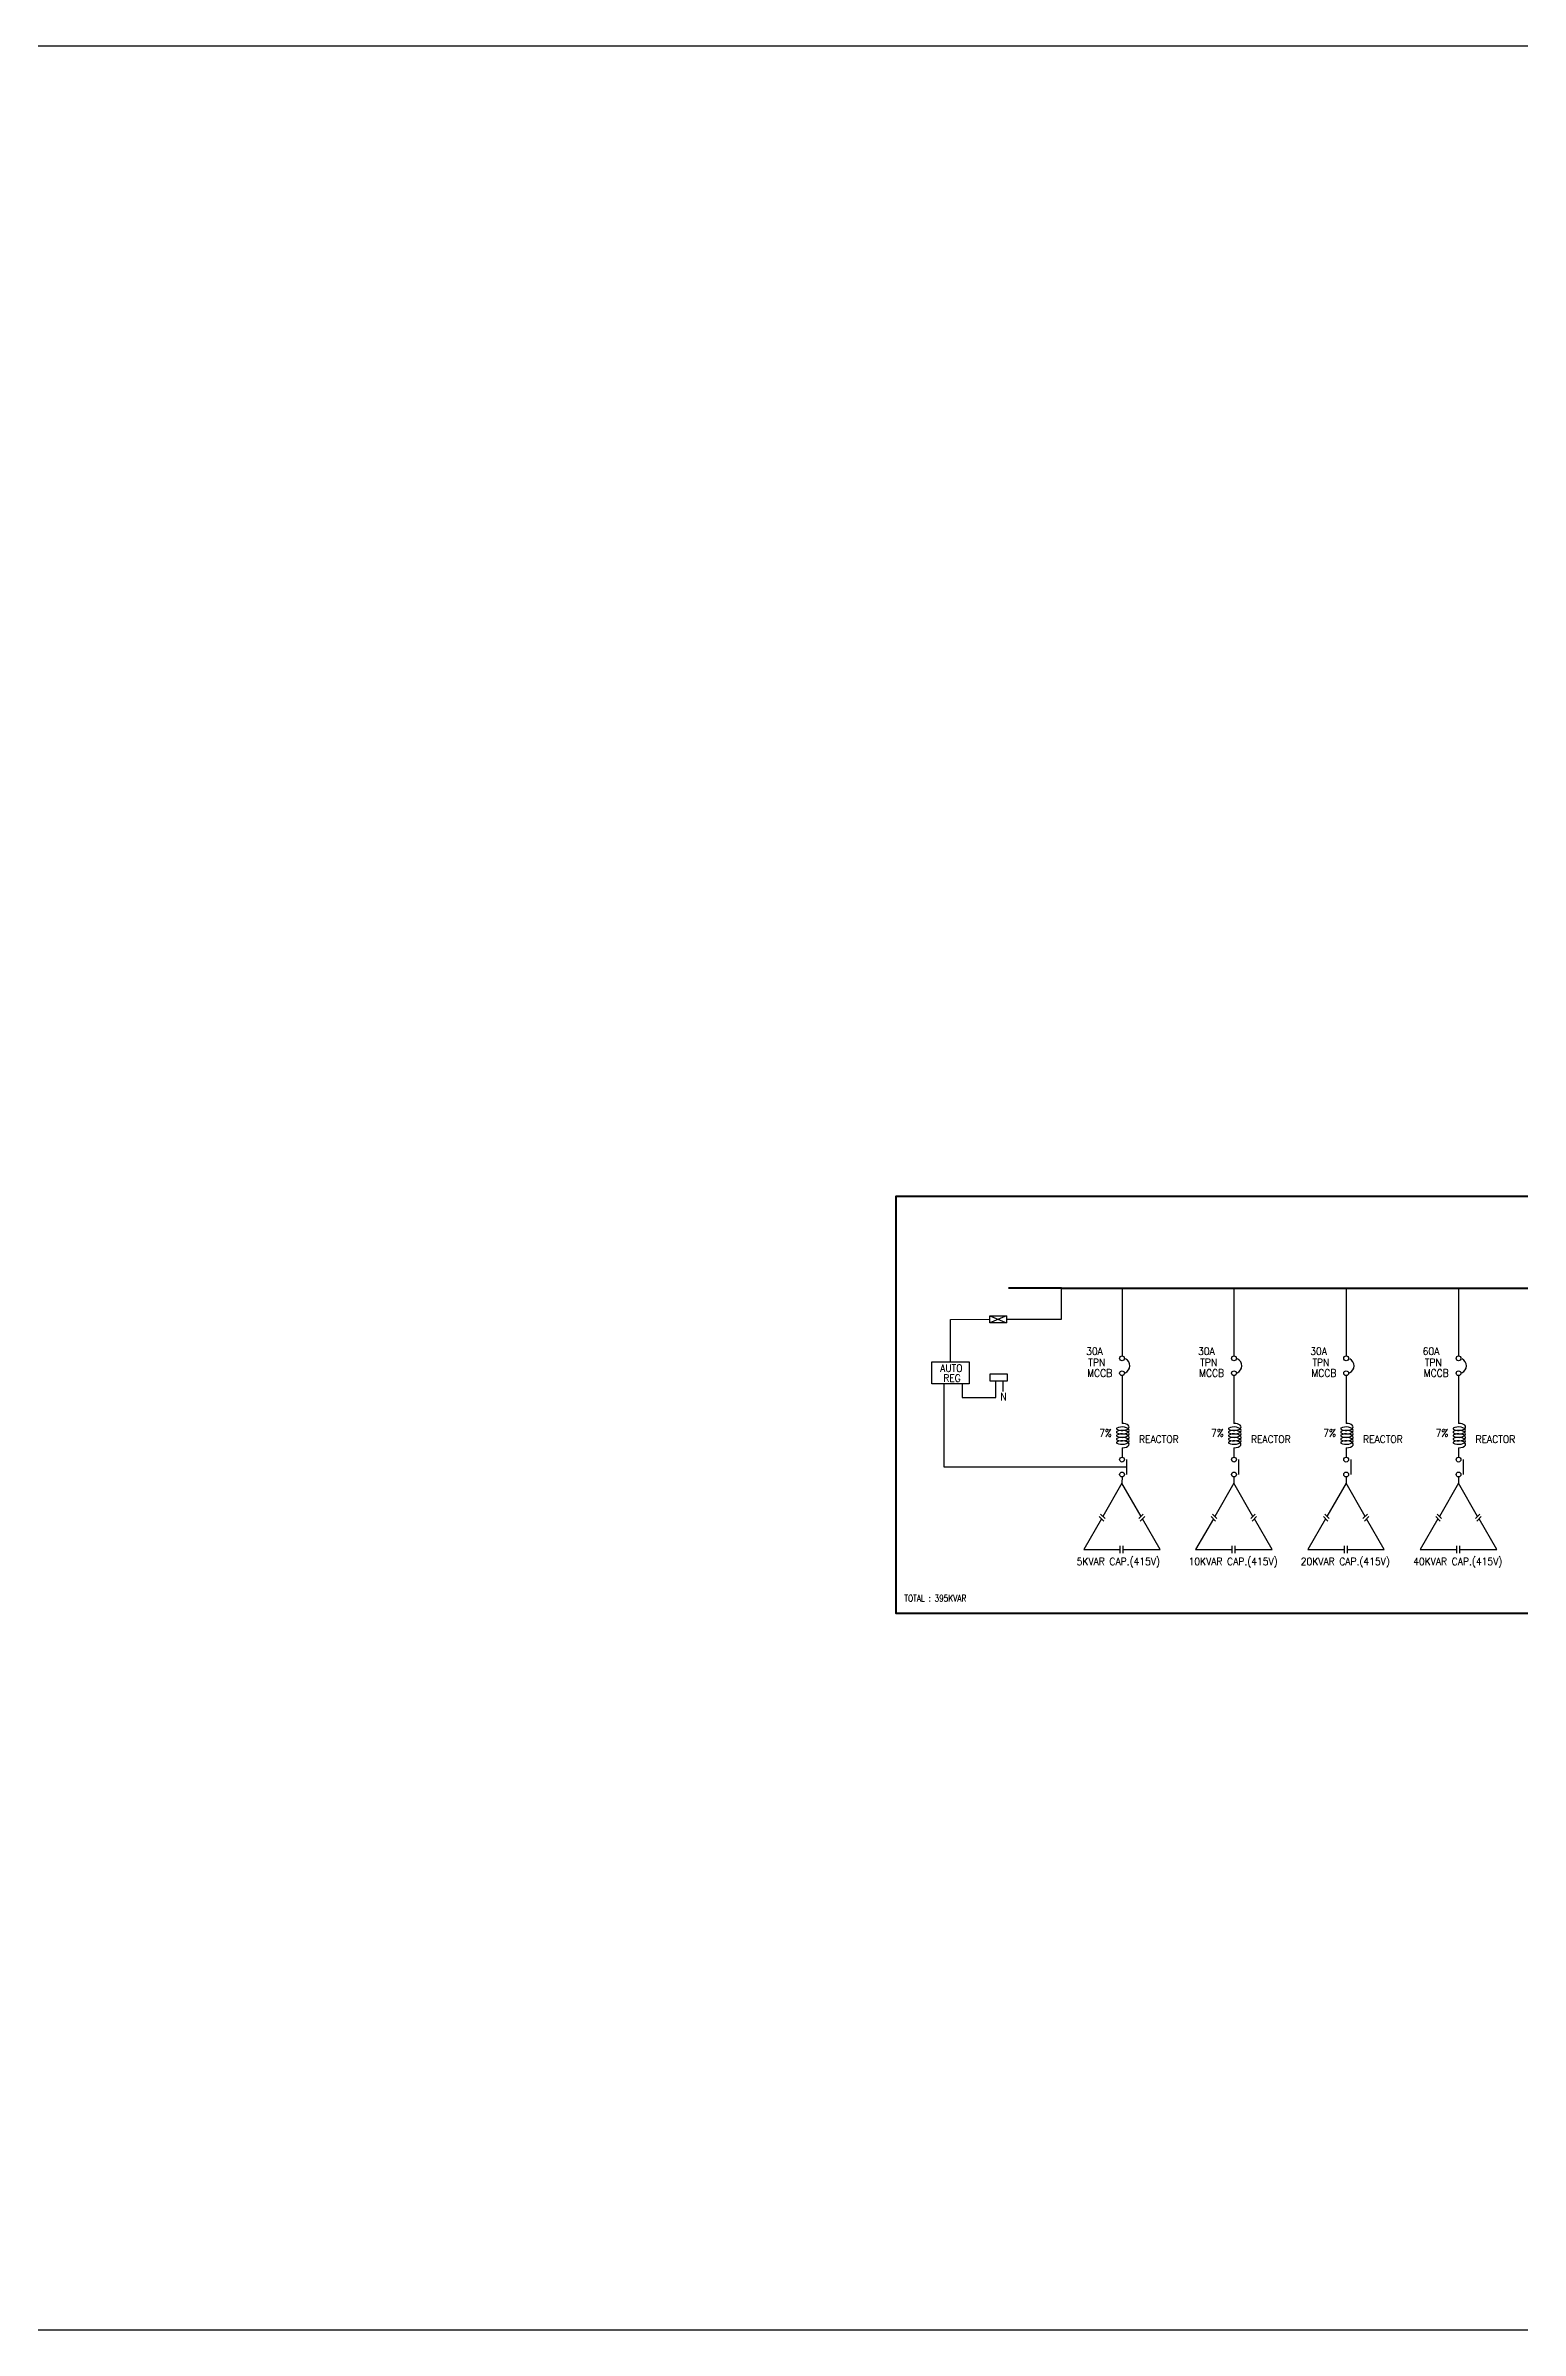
# Model space of a CAD drawing. Header units: inches. Extents: x 17351 to 588098, y 6946 to 193048.
# Drawn here: x 302724 to 422865, y 6946 to 193048 of the extents above; entities that cross this region are included whole.
import ezdxf

# ---------------------------------------------------------------- set-up
doc = ezdxf.new("R2010")
doc.units = ezdxf.units.IN
doc.header["$MEASUREMENT"] = 0
doc.layers.add('BANGUNAN', color=4, linetype='Continuous', lineweight=35)
doc.layers.add('PFC LINE', color=7, linetype='Continuous', lineweight=50)
doc.layers.add('base bangunan', color=7, linetype='Continuous')
doc.layers.add('E-SCHEM', color=7, linetype='Continuous')
doc.styles.add('230', font='ROMANS.SHX', dxfattribs={"height": 230})
doc.styles.add('ROMANS', font='ROMANS', dxfattribs={"width": 0.7})

msp = doc.modelspace()

# ---------------------------------------------------------------- linework, layer by layer
msp.add_lwpolyline([(17351, 193048), (588098, 193048), (588098, 6946), (17351, 6946)], close=True)
at = {"layer": 'base bangunan'}
for p, q in [((385484, 89302), (385484, 91844)), ((390417, 91844), (390417, 86320)), ((399536, 91844), (399536, 86320)), ((408677, 91844), (408677, 86320)), ((417835, 91844), (417835, 86320)), ((381006, 89589), (379645, 89015)), ((379645, 89015), (379645, 89589)), ((379645, 89589), (381006, 89015)), ((376446, 89277), (379645, 89302)), ((376446, 85843), (376446, 89277)), ((381006, 89302), (385484, 89302)), ((375923, 77265), (375923, 84036)), ((377384, 84036), (377384, 82942)), ((380138, 82942), (380138, 84203)), ((380713, 84271), (380713, 83425)), ((377384, 82942), (380138, 82942)), ((390417, 78836), (390417, 78069)), ((399536, 78836), (399536, 78069)), ((408677, 78836), (408677, 78069)), ((417835, 78836), (417835, 78069)), ((390793, 77265), (375923, 77265)), ((390417, 76460), (390410, 75940)), ((399536, 76460), (399528, 75940)), ((408677, 76460), (408669, 75940)), ((417835, 76460), (417828, 75940))]:
    msp.add_line(p, q, dxfattribs=at)
for points in [[(379645, 89589), (381006, 89589), (381006, 89015), (379645, 89015)], [(374933, 85843), (377959, 85843), (377959, 84036), (374933, 84036)], [(379684, 84846), (381045, 84846), (381045, 84271), (379684, 84271)]]:
    msp.add_lwpolyline(points, close=True, dxfattribs=at)
for points in [[(390417, 84711), (390417, 80815)], [(399536, 84711), (399536, 80815)], [(408677, 84711), (408677, 80815)], [(417835, 84711), (417835, 80815)], [(390793, 77872), (390793, 76657)], [(399911, 77872), (399911, 76657)], [(409052, 77872), (409052, 76657)], [(418211, 77872), (418211, 76657)], [(391966, 73244), (390410, 75940), (388853, 73244)], [(401085, 73244), (399528, 75940), (397972, 73244)], [(410226, 73244), (408669, 75940), (407113, 73244)], [(419385, 73244), (417828, 75940), (416271, 73244)], [(388739, 73046), (387297, 70548), (390271, 70548)], [(388558, 73228), (388921, 72865)], [(388672, 73426), (389035, 73062)], [(390514, 70548), (393523, 70548), (392080, 73046)], [(392148, 73426), (391785, 73062)], [(392262, 73228), (391899, 72865)], [(397858, 73046), (396415, 70548), (399389, 70548)], [(397676, 73228), (398039, 72865)], [(397790, 73426), (398153, 73062)], [(399632, 70548), (402641, 70548), (401199, 73046)], [(401266, 73426), (400903, 73062)], [(401380, 73228), (401017, 72865)], [(406999, 73046), (405556, 70548), (408530, 70548)], [(406817, 73228), (407180, 72865)], [(406931, 73426), (407294, 73062)], [(408773, 70548), (411782, 70548), (410340, 73046)], [(410407, 73426), (410044, 73062)], [(410521, 73228), (410158, 72865)], [(416157, 73046), (414715, 70548), (417689, 70548)], [(415976, 73228), (416339, 72865)], [(416090, 73426), (416453, 73062)], [(417932, 70548), (420941, 70548), (419499, 73046)], [(419566, 73426), (419203, 73062)], [(419680, 73228), (419317, 72865)], [(390271, 70259), (390271, 70837)], [(390514, 70259), (390514, 70837)], [(399389, 70259), (399389, 70837)], [(399632, 70259), (399632, 70837)], [(408530, 70259), (408530, 70837)], [(408773, 70259), (408773, 70837)], [(417689, 70259), (417689, 70837)], [(417932, 70259), (417932, 70837)]]:
    msp.add_lwpolyline(points, dxfattribs=at)
for centre in [(390417, 86123), (399536, 86123), (408677, 86123), (417835, 86123), (390417, 84908), (399536, 84908), (408677, 84908), (417835, 84908), (390417, 77872), (390417, 76657), (399536, 77872), (399536, 76657), (408677, 77872), (408677, 76657), (417835, 77872), (417835, 76657)]:
    msp.add_circle(centre, 197, dxfattribs=at)
for centre, radius, start, end in [((390417, 85515), 639, 295.69703, 63.01287), ((399536, 85515), 639, 295.69703, 63.01287), ((408677, 85515), 639, 295.69703, 63.01287), ((417835, 85515), 639, 295.69703, 63.01287), ((390031, 80391), 62.6, 101.76226, 229.12607), ((390031, 80108), 62.6, 101.76226, 229.12607), ((399149, 80391), 62.6, 101.76226, 229.12607), ((399149, 80108), 62.6, 101.76226, 229.12607), ((408290, 80391), 62.6, 101.76226, 229.12607), ((408290, 80108), 62.6, 101.76226, 229.12607), ((417449, 80391), 62.6, 101.76226, 229.12607), ((417449, 80108), 62.6, 101.76226, 229.12607), ((390031, 79826), 62.6, 101.76226, 229.12607), ((390031, 79543), 62.6, 101.76226, 229.12607), ((390031, 79260), 62.6, 101.76226, 229.12607), ((399149, 79826), 62.6, 101.76226, 229.12607), ((399149, 79543), 62.6, 101.76226, 229.12607), ((399149, 79260), 62.6, 101.76226, 229.12607), ((408290, 79826), 62.6, 101.76226, 229.12607), ((408290, 79543), 62.6, 101.76226, 229.12607), ((408290, 79260), 62.6, 101.76226, 229.12607), ((417449, 79826), 62.6, 101.76226, 229.12607), ((417449, 79543), 62.6, 101.76226, 229.12607), ((417449, 79260), 62.6, 101.76226, 229.12607)]:
    msp.add_arc(centre, radius, start, end, dxfattribs=at)
for centre, major_axis, start_param, end_param in [((390417, 80249), (-573, 0), 0.7296371, 5.5576267), ((390417, 79967), (-573, 0), 0.72964, 5.5576281), ((390417, 80532), (-573, 0), 0.7296402, 2.6179943), ((390417, 80532), (573, 0), 4.7123888, 7.8539818), ((399536, 80249), (-573, 0), 0.7296371, 5.5576267), ((399536, 79967), (-573, 0), 0.72964, 5.5576281), ((399536, 80532), (-573, 0), 0.7296402, 2.6179943), ((399536, 80532), (573, 0), 4.7123888, 7.8539818), ((408677, 80249), (-573, 0), 0.7296371, 5.5576267), ((408677, 79967), (-573, 0), 0.72964, 5.5576281), ((408677, 80532), (-573, 0), 0.7296402, 2.6179943), ((408677, 80532), (573, 0), 4.7123888, 7.8539818), ((417835, 80249), (-573, 0), 0.7296371, 5.5576267), ((417835, 79967), (-573, 0), 0.72964, 5.5576281), ((417835, 80532), (-573, 0), 0.7296402, 2.6179943), ((417835, 80532), (573, 0), 4.7123888, 7.8539818), ((390417, 79684), (-573, 0), 0.7296379, 5.5576255), ((390417, 79401), (-573, 0), 0.7296379, 5.5576274), ((390417, 79119), (-573, 0), 1.5707963, 5.5576274), ((399536, 79684), (-573, 0), 0.7296379, 5.5576255), ((399536, 79401), (-573, 0), 0.7296379, 5.5576274), ((399536, 79119), (-573, 0), 1.5707963, 5.5576274), ((408677, 79684), (-573, 0), 0.7296379, 5.5576255), ((408677, 79401), (-573, 0), 0.7296379, 5.5576274), ((408677, 79119), (-573, 0), 1.5707963, 5.5576274), ((417835, 79684), (-573, 0), 0.7296379, 5.5576255), ((417835, 79401), (-573, 0), 0.7296379, 5.5576274), ((417835, 79119), (-573, 0), 1.5707963, 5.5576274)]:
    msp.add_ellipse(centre, major_axis=major_axis, ratio=0.4930925, start_param=start_param, end_param=end_param, dxfattribs=at)
at = {"layer": 'PFC LINE'}
for q in [(381177, 91844), (501331, 91844)]:
    msp.add_line((385484, 91844), q, dxfattribs=at)
msp.add_lwpolyline([(503617, 99298), (371975, 99298), (371975, 65356), (503617, 65356)], close=True, dxfattribs=at)

# ---------------------------------------------------------------- texts
at = {"layer": 'BANGUNAN', "color": 255, "linetype": 'Continuous', "style": 'ROMANS', "width": 0.8}
msp.add_text('TOTAL : 395KVAR', height=546.75, dxfattribs=at).set_placement((372683, 66304, 0))
at = {"layer": 'base bangunan', "color": 7, "linetype": 'Continuous', "style": '230', "width": 0.9}
for s, height, p in [('AUTO', 607.5, (375593, 85015)), ('30A', 607.5, (387492, 86395)), ('TPN', 607.5, (387670, 85484)), ('30A', 607.5, (396611, 86395)), ('TPN', 607.5, (396788, 85484)), ('30A', 607.5, (405752, 86395)), ('TPN', 607.5, (405929, 85484)), ('60A', 607.5, (414911, 86395)), ('TPN', 607.5, (415088, 85484)), ('REG', 607.5, (375845, 84203)), ('MCCB', 607.5, (387577, 84622)), ('MCCB', 607.5, (396696, 84622)), ('MCCB', 607.5, (405837, 84622)), ('MCCB', 607.5, (414995, 84622)), ('N', 608, (380495, 82692)), ('7%%%', 607.5, (388552, 79737)), ('7%%%', 607.5, (397670, 79737)), ('7%%%', 607.5, (406811, 79737)), ('7%%%', 607.5, (415970, 79737)), ('REACTOR', 607.5, (391796, 79227)), ('REACTOR', 607.5, (400914, 79227)), ('REACTOR', 607.5, (410055, 79227)), ('REACTOR', 607.5, (419214, 79227))]:
    msp.add_text(s, height=height, dxfattribs=at).set_placement(p)
at = {"layer": 'E-SCHEM', "color": 7, "linetype": 'Continuous', "style": '230', "width": 0.9}
for s, p in [('5KVAR CAP.(415V)', (386718, 69275)), ('10KVAR CAP.(415V)', (395836, 69275)), ('20KVAR CAP.(415V)', (404977, 69275)), ('40KVAR CAP.(415V)', (414136, 69275))]:
    msp.add_text(s, height=607.51, dxfattribs=at).set_placement(p)

doc.saveas('drawing.dxf')
